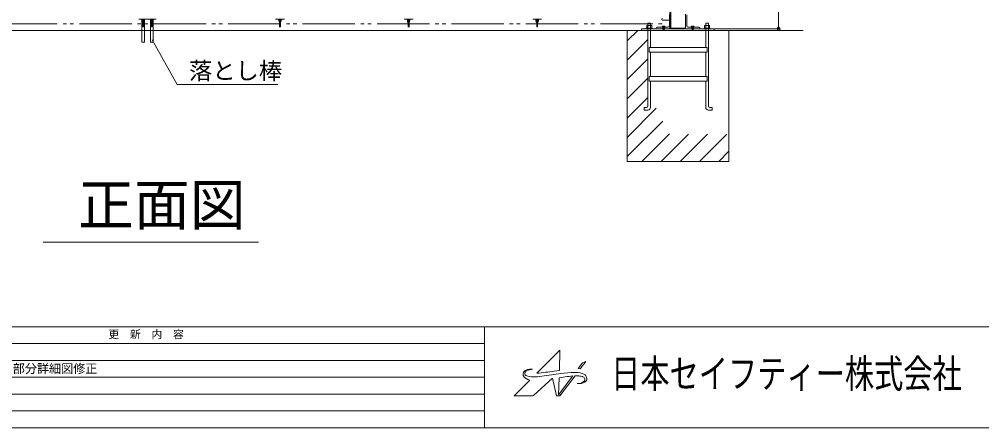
# Model space of a CAD drawing. Units: millimetres, scale not verified. Extents: x -9305 to 9305, y -6415 to 6415.
# Drawn here: x -5131 to 1490, y -6415 to -3607 of the extents above; entities that cross this region are included whole.
import ezdxf
from ezdxf.enums import TextEntityAlignment as Align

# ---------------------------------------------------------------- set-up
doc = ezdxf.new("R2010")
doc.units = ezdxf.units.MM
doc.header["$LTSCALE"] = 40
doc.header["$PDMODE"] = 32
doc.header["$PDSIZE"] = 20
doc.linetypes.add('DOUBLE_CHAIN2', pattern=[12.8, 9, -1, 0.6, -0.6, 0.6, -1])
for name, color, linetype, lineweight in [('0-0_0', 7, 'Continuous', 9), ('0-5_CYG-36', 7, 'Continuous', 9), ('0-6_CYG-72', 7, 'Continuous', 9), ('0-A_TEXT', 7, 'Continuous', 9), ('0-C_ﾛｺﾞ', 5, 'Continuous', 9), ('0-D_図面枠', 7, 'Continuous', 9)]:
    doc.layers.add(name, color=color, linetype=linetype, lineweight=lineweight)
doc.styles.add('ＭＳ ゴシック', font='')
doc.styles.get('ＭＳ ゴシック').set_extended_font_data('MS Gothic')

msp = doc.modelspace()

# ---------------------------------------------------------------- linework, layer by layer
at = {"layer": '0-0_0'}
for p, q in [((92.64, -3672.47), (92.64, 827.54)), ((92.64, 823.54), (92.64, -3668.47)), ((-4269.62, -3607.48), (-4269.62, -3763.68)), ((-486.72, -3672.47), (93.64, -3672.47))]:
    msp.add_line(p, q, dxfattribs=at)
msp.add_lwpolyline([(-4269.62, -3763.68), (-4287.02, -3763.68), (-4287.02, -3607.48), (-4269.62, -3607.48)], dxfattribs=at)
msp.add_lwpolyline([(-4209.62, -3607.48), (-4209.62, -3763.68), (-4227.02, -3763.68), (-4227.02, -3607.48)], close=True, dxfattribs=at)
msp.add_point((92.64, -3672.47), dxfattribs=at)
at = {"layer": '0-5_CYG-36'}
for p, q in [((-4248.37, -3607.48), (-4308.37, -3607.48)), ((-4286.87, -3607.48), (-4286.87, -3620.78)), ((-4281.87, -3607.48), (-4281.87, -3620.78)), ((-4280.87, -3621.78), (-4280.87, -3656.77)), ((-4275.87, -3621.78), (-4275.87, -3656.77)), ((-4274.87, -3607.48), (-4274.87, -3620.78)), ((-4269.87, -3607.48), (-4269.87, -3620.78)), ((-4248.36, -3607.48), (-4188.37, -3607.48)), ((-4226.87, -3607.48), (-4226.87, -3620.78)), ((-4221.87, -3607.48), (-4221.87, -3620.78)), ((-4220.87, -3621.78), (-4220.87, -3656.77)), ((-4215.87, -3621.78), (-4215.87, -3656.77)), ((-4214.87, -3607.48), (-4214.87, -3620.78)), ((-4209.87, -3607.48), (-4209.87, -3620.78)), ((-3366.94, -3607.48), (-3306.94, -3607.48)), ((-3345.44, -3607.48), (-3345.44, -3620.78)), ((-3340.44, -3607.48), (-3340.44, -3620.78)), ((-3339.44, -3621.78), (-3339.44, -3656.77)), ((-3334.44, -3621.78), (-3334.44, -3656.77)), ((-3333.44, -3607.48), (-3333.44, -3620.78)), ((-3328.44, -3607.48), (-3328.44, -3620.78)), ((-2482.02, -3607.48), (-2422.02, -3607.48)), ((-2460.52, -3607.48), (-2460.52, -3620.78)), ((-2455.52, -3607.48), (-2455.52, -3620.78)), ((-2454.52, -3621.78), (-2454.52, -3656.77)), ((-2449.52, -3621.78), (-2449.52, -3656.77)), ((-2448.52, -3607.48), (-2448.52, -3620.78)), ((-2443.52, -3607.48), (-2443.52, -3620.78)), ((-1598.16, -3607.48), (-1538.17, -3607.48)), ((-1576.66, -3607.48), (-1576.66, -3620.78)), ((-1571.66, -3607.48), (-1571.66, -3620.78)), ((-1570.66, -3621.78), (-1570.66, -3656.77)), ((-1565.66, -3621.78), (-1565.66, -3656.77)), ((-1564.66, -3607.48), (-1564.66, -3620.78)), ((-1559.66, -3607.48), (-1559.66, -3620.78))]:
    msp.add_line(p, q, dxfattribs=at)
for centre, radius, start, end in [((-4278.37, -3620.78), 8.5, 180, 252.895), ((-4278.37, -3620.78), 3.5, 180, 224.415), ((-4278.37, -3621.78), 2.5, 0, 180), ((-4278.37, -3620.78), 3.5, 315.585, 0), ((-4278.37, -3620.78), 8.5, 287.105, 0), ((-4218.37, -3620.78), 8.5, 180, 252.895), ((-4218.37, -3620.78), 3.5, 180, 224.415), ((-4218.37, -3621.78), 2.5, 0, 180), ((-4218.37, -3620.78), 8.5, 287.105, 0), ((-4218.37, -3620.78), 3.5, 315.585, 0), ((-3336.94, -3620.78), 8.5, 180, 252.895), ((-3336.94, -3620.78), 3.5, 180, 224.415), ((-3336.94, -3621.78), 2.5, 0, 180), ((-3336.94, -3620.78), 8.5, 287.105, 0), ((-3336.94, -3620.78), 3.5, 315.585, 0), ((-2452.02, -3620.78), 8.5, 180, 252.895), ((-2452.02, -3620.78), 3.5, 180, 224.415), ((-2452.02, -3621.78), 2.5, 0, 180), ((-2452.02, -3620.78), 8.5, 287.105, 0), ((-2452.02, -3620.78), 3.5, 315.585, 0), ((-1568.16, -3620.78), 8.5, 180, 252.895), ((-1568.16, -3620.78), 3.5, 180, 224.415), ((-1568.16, -3621.78), 2.5, 0, 180), ((-1568.16, -3620.78), 8.5, 287.105, 0), ((-1568.16, -3620.78), 3.5, 315.585, 0), ((-4278.37, -3656.77), 2.5, 180, 0), ((-4218.37, -3656.77), 2.5, 180, 0), ((-3336.94, -3656.77), 2.5, 180, 0), ((-2452.02, -3656.77), 2.5, 180, 0), ((-1568.16, -3656.77), 2.5, 180, 0)]:
    msp.add_arc(centre, radius, start, end, dxfattribs=at)
at = {"layer": '0-6_CYG-72'}
for p, q in [((-654.38, -3672.46), (-654.38, 427.54)), ((-648.37, -3672.46), (-648.37, 427.54)), ((-548.37, -3672.46), (-548.37, -3572.46)), ((-806.1, -4204.77), (-806.1, -3636.66)), ((-804.11, -3634.66), (-790.18, -3634.66)), ((-788.19, -3636.66), (-788.19, -3801.82)), ((-706.37, -3612.46), (-658.37, -3612.46)), ((-658.37, -3577.46), (-658.37, -3652.46)), ((-658.37, -3577.47), (-658.37, -3652.46)), ((-538.38, -3577.47), (-538.38, -3652.46)), ((-538.37, -3577.46), (-538.37, -3652.46)), ((-408.12, -3801.82), (-408.12, -3636.66)), ((-406.12, -3634.66), (-392.21, -3634.66)), ((-390.21, -3636.66), (-390.21, -4204.77)), ((-8398.82, -3684.4), (261.69, -3684.4)), ((-948.37, -3684.09), (-948.37, -4584.09)), ((-948.37, -3756.02), (-876.45, -3684.09)), ((-351.41, -3672.47), (-850.87, -3672.47)), ((-850.87, -3672.47), (-850.87, -3684.4)), ((-818.04, -3672.52), (-818.04, -3668.54)), ((-818.04, -3668.54), (-776.25, -3668.54)), ((-776.25, -3672.52), (-818.04, -3672.52)), ((-814.06, -3652.62), (-814.06, -3668.54)), ((-782.22, -3650.63), (-812.07, -3650.63)), ((-780.23, -3668.54), (-780.23, -3652.62)), ((-776.25, -3668.54), (-776.25, -3672.52)), ((-748.37, -3667.46), (-748.37, -3672.46)), ((-748.37, -3672.46), (-448.37, -3672.46)), ((-748.36, -3667.46), (-748.36, -3672.46)), ((-668.37, -3662.46), (-743.37, -3662.46)), ((-668.36, -3662.46), (-743.36, -3662.46)), ((-709.59, -3660.46), (-709.59, -3662.44)), ((-685.71, -3660.46), (-709.59, -3660.46)), ((-709.59, -3662.44), (-685.71, -3662.44)), ((-705.61, -3656.48), (-705.61, -3660.46)), ((-691.68, -3654.49), (-703.62, -3654.49)), ((-701.63, -3660.46), (-701.63, -3654.49)), ((-693.67, -3660.46), (-693.67, -3654.49)), ((-689.69, -3660.46), (-689.69, -3656.48)), ((-685.71, -3662.44), (-685.71, -3660.46)), ((-528.38, -3662.46), (-453.38, -3662.46)), ((-528.37, -3662.46), (-453.37, -3662.46)), ((-510.6, -3660.46), (-510.6, -3662.44)), ((-486.72, -3660.46), (-510.6, -3660.46)), ((-510.6, -3662.44), (-486.72, -3662.44)), ((-506.62, -3656.48), (-506.62, -3660.46)), ((-492.69, -3654.49), (-504.63, -3654.49)), ((-502.64, -3654.49), (-502.64, -3660.46)), ((-494.68, -3654.49), (-494.68, -3660.46)), ((-490.7, -3660.46), (-490.7, -3656.48)), ((-486.72, -3662.44), (-486.72, -3660.46)), ((-448.38, -3667.46), (-448.38, -3672.46)), ((-448.37, -3667.46), (-448.37, -3672.46)), ((-420.06, -3672.52), (-420.06, -3668.54)), ((-420.06, -3668.54), (-378.27, -3668.54)), ((-378.27, -3672.52), (-420.06, -3672.52)), ((-416.08, -3652.62), (-416.08, -3668.54)), ((-384.24, -3650.63), (-414.09, -3650.63)), ((-382.25, -3668.54), (-382.25, -3652.62)), ((-378.27, -3668.54), (-378.27, -3672.52)), ((-351.41, -3672.47), (-351.41, -3684.4)), ((-248.37, -4584.09), (-248.37, -3684.41)), ((-948.37, -3888.6), (-807.37, -3747.6)), ((-399.17, -3801.82), (-797.14, -3801.82)), ((-797.14, -3801.82), (-797.14, -3833.65)), ((-797.14, -3833.65), (-399.17, -3833.65)), ((-788.19, -3833.65), (-788.19, -4000.8)), ((-408.12, -4000.8), (-408.12, -3833.65)), ((-399.17, -3833.65), (-399.17, -3801.82)), ((-948.37, -4021.18), (-807.37, -3880.18)), ((-948.37, -4153.76), (-807.37, -4012.76)), ((-399.17, -4000.8), (-797.14, -4000.8)), ((-797.14, -4000.8), (-797.14, -4032.64)), ((-797.14, -4032.64), (-399.17, -4032.64)), ((-788.19, -4032.64), (-788.19, -4213.72)), ((-408.12, -4213.72), (-408.12, -4032.64)), ((-399.17, -4032.64), (-399.17, -4000.8)), ((-948.37, -4286.34), (-807.37, -4145.34)), ((-948.37, -4418.93), (-748.78, -4219.33)), ((-832.96, -4213.72), (-815.05, -4213.72)), ((-832.96, -4231.63), (-832.96, -4213.72)), ((-806.1, -4231.63), (-832.96, -4231.63)), ((-390.21, -4231.63), (-363.35, -4231.63)), ((-363.35, -4213.72), (-381.26, -4213.72)), ((-363.35, -4231.63), (-363.35, -4213.72)), ((-948.37, -4551.51), (-703.58, -4306.72)), ((-848.37, -4584.09), (-658.4, -4394.12)), ((-715.79, -4584.09), (-527.79, -4396.09)), ((-583.21, -4584.09), (-395.21, -4396.09)), ((-450.62, -4584.09), (-262.62, -4396.09)), ((-318.04, -4584.09), (-248.37, -4514.42)), ((-948.37, -4584.09), (-248.37, -4584.09))]:
    msp.add_line(p, q, dxfattribs=at)
at = {"layer": '0-6_CYG-72', "linetype": 'DOUBLE_CHAIN2'}
for p, q in [((-7789.21, -3638.9), (-697.64, -3638.9)), ((-703.62, -3662.44), (-703.62, -3672.4)), ((-701.63, -3684.34), (-701.63, -3660.46)), ((-701.63, -3664.44), (-693.67, -3662.44)), ((-701.63, -3662.44), (-693.67, -3662.44)), ((-701.63, -3666.42), (-693.67, -3664.44)), ((-701.63, -3668.42), (-693.67, -3666.42)), ((-701.63, -3670.4), (-693.67, -3668.42)), ((-701.63, -3672.4), (-693.67, -3670.4)), ((-701.63, -3674.38), (-693.67, -3672.4)), ((-701.63, -3676.38), (-693.67, -3674.38)), ((-701.63, -3678.36), (-693.67, -3676.38)), ((-701.63, -3680.36), (-693.67, -3678.36)), ((-701.63, -3682.34), (-693.67, -3680.36)), ((-701.63, -3684.34), (-693.67, -3682.34)), ((-693.67, -3684.34), (-701.63, -3684.34)), ((-693.67, -3660.46), (-693.67, -3684.34)), ((-691.68, -3662.44), (-691.68, -3672.4)), ((-648.37, -3667.96), (-548.38, -3667.96)), ((-548.37, -3667.96), (-648.37, -3667.96)), ((-504.63, -3662.44), (-504.63, -3672.4)), ((-502.64, -3684.34), (-502.64, -3660.46)), ((-502.64, -3664.44), (-494.68, -3662.44)), ((-502.64, -3662.44), (-494.68, -3662.44)), ((-502.64, -3666.42), (-494.68, -3664.44)), ((-502.64, -3668.42), (-494.68, -3666.42)), ((-502.64, -3670.4), (-494.68, -3668.42)), ((-502.64, -3672.4), (-494.68, -3670.4)), ((-502.64, -3674.38), (-494.68, -3672.4)), ((-502.64, -3676.38), (-494.68, -3674.38)), ((-502.64, -3678.36), (-494.68, -3676.38)), ((-502.64, -3680.36), (-494.68, -3678.36)), ((-502.64, -3682.34), (-494.68, -3680.36)), ((-502.64, -3684.34), (-494.68, -3682.34)), ((-494.68, -3684.34), (-502.64, -3684.34)), ((-494.68, -3660.46), (-494.68, -3684.34)), ((-492.69, -3662.44), (-492.69, -3672.4))]:
    msp.add_line(p, q, dxfattribs=at)
at = {"layer": '0-6_CYG-72'}
for centre, radius, start, end in [((-804.11, -3636.66), 1.99, 90, 180), ((-790.18, -3636.66), 1.99, 0, 90), ((-706.37, -3607.46), 5, 90, 270), ((-406.12, -3636.66), 2, 90, 180), ((-392.21, -3636.66), 2, 0, 90), ((-812.07, -3652.62), 1.99, 90, 180), ((-782.22, -3652.62), 1.99, 0, 90), ((-743.37, -3667.46), 5, 90, 180), ((-743.36, -3667.46), 5, 90, 180), ((-703.62, -3656.48), 1.99, 90, 180), ((-691.68, -3656.48), 1.99, 0, 90), ((-668.37, -3652.46), 10, 270, 0), ((-668.36, -3652.46), 10, 270, 0), ((-528.38, -3652.46), 10, 180, 270), ((-528.37, -3652.46), 10, 180, 270), ((-504.63, -3656.48), 1.99, 90, 180), ((-492.69, -3656.48), 1.99, 0, 90), ((-453.38, -3667.46), 5, 0, 90), ((-453.37, -3667.46), 5, 0, 90), ((-414.09, -3652.62), 1.99, 90, 180), ((-384.24, -3652.62), 1.99, 0, 90), ((-815.05, -4204.77), 8.96, 270, 0), ((-806.1, -4213.72), 17.91, 270, 0), ((-390.21, -4213.72), 17.91, 180, 270), ((-381.26, -4204.77), 8.96, 180, 270)]:
    msp.add_arc(centre, radius, start, end, dxfattribs=at)
at = {"layer": '0-6_CYG-72', "linetype": 'DOUBLE_CHAIN2'}
for centre in [(-703.62, -3656.48), (-504.63, -3656.48)]:
    msp.add_arc(centre, 1.99, 90, 180, dxfattribs=at)
at = {"layer": '0-A_TEXT'}
for p, q in [((-4044.45, -4056.47), (-4216.04, -3748.54)), ((-4044.45, -4056.47), (-3352.82, -4056.47)), ((-4965.75, -5140.56), (-3484.9, -5140.56))]:
    msp.add_line(p, q, dxfattribs=at)
at = {"layer": '0-C_ﾛｺﾞ'}
for p, q in [((-1599.3, -6012.31), (-1602.66, -6012.13)), ((-1416.66, -6071.4), (-1374.27, -6065.41)), ((-1292.42, -6111.75), (-1275.78, -6111.7))]:
    msp.add_line(p, q, dxfattribs=at)
for points in [[(-1571.03, -6040.13), (-1411.29, -5881), (-1410.88, -5882.13), (-1415.22, -6021.44), (-1449.97, -6026.36)], [(-1618.23, -6086.96), (-1726.9, -6195.59), (-1726.42, -6195.73), (-1597.28, -6195.84), (-1594.28, -6193.88), (-1461.54, -6073.92), (-1435.75, -6195.88), (-1411.14, -6195.88), (-1306.97, -6058.39), (-1289.93, -6058.32)], [(-1333, -6036.4), (-1405.76, -6043.02), (-1453.7, -6048.75), (-1535.88, -6060.66)], [(-1322.85, -6059.28), (-1420.43, -6188.15), (-1416.66, -6071.4)]]:
    msp.add_lwpolyline(points, dxfattribs=at)
msp.add_lwpolyline([(-1285.14, -6008.65), (-1271.6, -6011.22), (-1232.77, -5959.87), (-1255.38, -5969.51)], close=True, dxfattribs=at)
for centre, radius, start, end in [((-1627.38, -6057.21), 41.62, 107.54618, 137.3376), ((-1631.72, -6042.8), 21.61, 114.83245, 184.93336), ((-1589.68, -6133.65), 121.72, 94.53365, 114.83245), ((-1603.12, -6133.94), 122.09, 94.87761, 107.54618), ((-1606.93, -6089.33), 77.32, 86.83781, 94.87761), ((-1637.9, -6047.52), 27.31, 137.3376, 189.71275), ((-1648.37, -6049.31), 16.69, 189.71275, 211.14694), ((-1610.3, -6026.3), 61.18, 211.14694, 262.55517), ((-1640.43, -6043.55), 12.87, 184.93336, 245.82613), ((-1597.15, -5947.14), 118.55, 245.82613, 271.56003), ((-1607.52, -5566.39), 499.43, 271.56003, 278.24678), ((-1763.17, -3812.4), 2236, 274.92935, 278.0518), ((-1763.17, -3812.4), 2236, 274.92935, 278.0518), ((-1206.44, -7254.79), 1201.16, 95.56117, 98.03149), ((-1302.57, -6305.44), 270.76, 89.15854, 96.45212), ((-1300.39, -6156.66), 121.96, 63.69068, 89.15854), ((-1289.5, -6171.45), 113.12, 73.31829, 90.21697), ((-1265.32, -6090.77), 28.9, 36.42787, 73.31829), ((-1255.67, -6083.64), 16.9, 302.01879, 36.42787), ((-1262.98, -6080.99), 37.55, 8.17288, 63.69068), ((-1246.06, -6078.56), 20.46, 315.9742, 8.17288), ((-1294.8, -6021.07), 90.71, 271.50312, 302.01879), ((-1275.94, -6049.68), 62.02, 270.14682, 315.9742)]:
    msp.add_arc(centre, radius, start, end, dxfattribs=at)
at = {"layer": '0-D_図面枠'}
for p, q in [((-9304.61, -5721.47), (9304.61, -5721.47)), ((-1930.27, -5721.47), (-1930.27, -6414.98)), ((-9304.61, -5837.05), (-1930.27, -5837.05)), ((-7062.26, -5952.64), (-1930.27, -5952.64)), ((-7062.26, -6068.22), (-1930.27, -6068.22)), ((-7062.26, -6183.81), (-1930.27, -6183.81)), ((-7062.26, -6299.39), (-1930.27, -6299.39))]:
    msp.add_line(p, q, dxfattribs=at)
msp.add_lwpolyline([(-9304.61, -6414.98), (9304.61, -6414.98), (9304.61, 6414.98), (-9304.61, 6414.98)], dxfattribs=at)

# ---------------------------------------------------------------- texts
at = {"layer": '0-A_TEXT', "style": 'ＭＳ ゴシック'}
for s, height, p in [('落とし棒', 117.3, (-3962.63, -4055.25)), ('正面図', 281.5, (-4725.6, -5107.82))]:
    msp.add_text(s, height=height, dxfattribs=at).set_placement(p, align=Align.BOTTOM_LEFT)
at = {"layer": '0-C_ﾛｺﾞ', "color": 7, "style": 'ＭＳ ゴシック', "width": 0.75}
msp.add_text('日本セイフティー株式会社', height=196.5, dxfattribs=at).set_placement((-1059.46, -6200.01), align=Align.BOTTOM_LEFT)
at = {"layer": '0-D_図面枠', "style": 'ＭＳ ゴシック'}
for s, height, p in [('更\u3000新\u3000内\u3000容', 54.23, (-4516.95, -5816.54)), ('控え単管部分プレコン削除・パネル部分詳細図修正', 61, (-6506.67, -6057.81))]:
    msp.add_text(s, height=height, dxfattribs=at).set_placement(p, align=Align.BOTTOM_LEFT)

doc.saveas('drawing.dxf')
